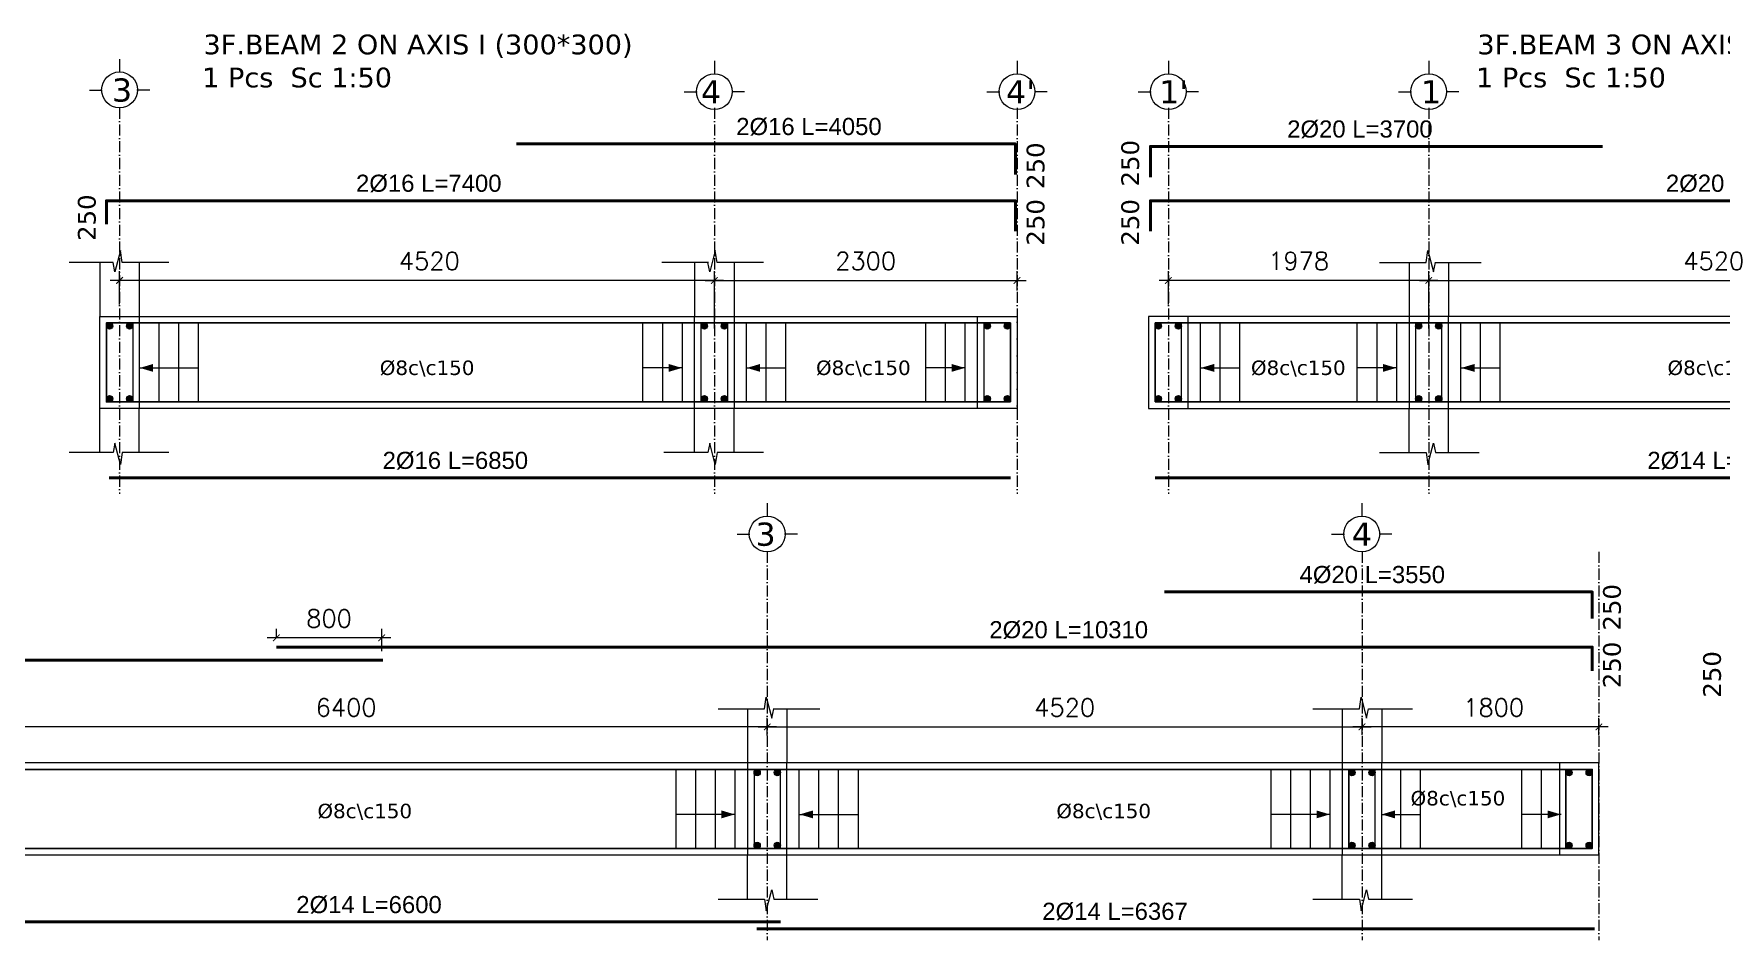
# Model space of a CAD drawing. Header units: inches. Extents: x -17020 to 43805, y -10194 to 123061.
# Drawn here: x 28406 to 29688, y 114294 to 114982 of the extents above; entities that cross this region are included whole.
import ezdxf

# ---------------------------------------------------------------- set-up
doc = ezdxf.new("R2010")
doc.units = ezdxf.units.IN
doc.header["$LTSCALE"] = 0.7
doc.header["$MEASUREMENT"] = 0
doc.linetypes.add('ACAD_ISO10W100', pattern=[18, 12, -3, 0, -3])
doc.layers.get('0').update_dxf_attribs({"lineweight": 13})
doc.layers.get('Defpoints').update_dxf_attribs({"lineweight": 5})
for name, color, linetype, lineweight in [('axis', 254, 'ACAD_ISO10W100', 9), ('BEAM FRAME', 5, 'Continuous', 18), ('COLUMN', 4, 'Continuous', 20), ('elevline', 30, 'Continuous', 20), ('FRAME 070', 5, 'Continuous', 60), ('hatch', 9, 'Continuous', 9), ('renforcment', 141, 'Continuous', 40), ('tex', 3, 'Continuous', 25), ('TEXT', 3, 'Continuous', 25), ('top rein. extension', 50, 'Continuous', 20), ('top renforcment', 7, 'Continuous', 40)]:
    doc.layers.add(name, color=color, linetype=linetype, lineweight=lineweight)
doc.styles.add('100', font='romans.shx', dxfattribs={"height": 13.5})
doc.styles.add('romanc', font='verdana.ttf', dxfattribs={"height": 250})
doc.styles.get("Standard").update_dxf_attribs({"font": 'arial.ttf', "height": 13})
doc.dimstyles.new('100', dxfattribs={"dimtxt": 13.5, "dimasz": 5, "dimexe": 7, "dimexo": 7, "dimgap": 8, "dimtad": 1, "dimdec": 0, "dimlfac": 10, "dimzin": 4, "dimdsep": 46, "dimtxsty": '100', "dimblk": 'ARCHTICK', "dimcen": 0.09, "dimdle": 7, "dimclrd": 1, "dimclre": 8, "dimclrt": 2, "dimadec": 0, "dimazin": 1, "dimtfac": 1, "dimtdec": 0, "dimtix": 1, "dimtofl": 0, "dimtmove": 0, "dimatfit": 3, "dimldrblk": 'ARCHTICK', "dimfxl": 0.18, "dimtolj": 1, "dimtzin": 0, "dimlwd": -1, "dimlwe": -1, "dimarcsym": 0})
doc.dimstyles.get("Standard").update_dxf_attribs({"dimtxt": 13, "dimasz": 5, "dimexe": 0.18, "dimexo": 0.0625, "dimgap": 6, "dimtad": 1, "dimdec": 0, "dimlfac": 10, "dimzin": 0, "dimdsep": 46, "dimtxsty": 'Standard', "dimblk": 'ARCHTICK', "dimcen": 0.09, "dimse1": 1, "dimse2": 1, "dimclrd": 1, "dimclre": 7, "dimclrt": 3, "dimadec": 0, "dimazin": 0, "dimtfac": 1, "dimtdec": 0, "dimtix": 1, "dimtofl": 0, "dimtmove": 0, "dimatfit": 3, "dimldrblk": 'ARCHTICK', "dimfxl": 1, "dimtolj": 1, "dimtzin": 0, "dimarcsym": 0})

# ---------------------------------------------------------------- blocks, each defined once
blk = doc.blocks.new('_ArchTick')
at = {"color": 0, "linetype": 'ByBlock', "lineweight": 0, "const_width": 0.15}
blk.add_lwpolyline([(-0.5, -0.5), (0.5, 0.5)], dxfattribs=at)
blk = doc.blocks.new('*D977')
at = {"color": 8, "transparency": 16777216}
for p, q in [((28471.2, 114776.5), (28471.2, 114801.7)), ((28923.2, 114758.2), (28923.2, 114801.7))]:
    blk.add_line(p, q, dxfattribs=at)
at = {"color": 1, "transparency": 16777216}
blk.add_line((28930.2, 114794.7), (28464.2, 114794.7), dxfattribs=at)
at = {"layer": 'Defpoints', "color": 0, "transparency": 16777216}
for p in [(28471.2, 114794.7), (28471.2, 114769.5), (28923.2, 114751.2)]:
    blk.add_point(p, dxfattribs=at)
at = {"color": 1, "transparency": 16777216, "xscale": 5, "yscale": 5, "zscale": 5, "rotation": 180}
blk.add_blockref('_ArchTick', (28471.2, 114794.7), dxfattribs=at)
at = {"color": 1, "transparency": 16777216, "xscale": 5, "yscale": 5, "zscale": 5}
blk.add_blockref('_ArchTick', (28923.2, 114794.7), dxfattribs=at)
at = {"color": 2, "transparency": 16777216, "insert": (28706.6, 114809.5), "char_height": 13.5, "attachment_point": 5, "style": '100'}
blk.add_mtext('\\A1;4520', dxfattribs=at)
blk = doc.blocks.new('*D978')
at = {"layer": 'Defpoints', "color": 0, "transparency": 16777216}
for p in [(28463.2, 114644.8, -37318.8), (28463.2, 114644.8), (29148.2, 114644.8, -13652.7)]:
    blk.add_point(p, dxfattribs=at)
at = {"layer": 'TEXT', "color": 3, "transparency": 16777216, "insert": (28726.4, 114657.8), "char_height": 13, "attachment_point": 5}
blk.add_mtext('\\A1;2%%C16 L=6850', dxfattribs=at)
blk = doc.blocks.new('*D979')
at = {"layer": 'Defpoints', "color": 0, "transparency": 16777216}
for p in [(28437.8, 114855.3, -440.4), (29177.8, 114855.3, 264.3), (29177.8, 114855.3)]:
    blk.add_point(p, dxfattribs=at)
at = {"layer": 'TEXT', "color": 3, "transparency": 16777216, "insert": (28706.2, 114868.3), "char_height": 13, "attachment_point": 5}
blk.add_mtext('\\A1;2%%C16 L=7400', dxfattribs=at)
blk = doc.blocks.new('*D980')
at = {"color": 8, "transparency": 16777216}
for p, q in [((28923.2, 114758.2), (28923.2, 114801.7)), ((29153.2, 114787), (29153.2, 114801.7))]:
    blk.add_line(p, q, dxfattribs=at)
at = {"color": 1, "transparency": 16777216}
blk.add_line((28916.2, 114794.7), (29160.2, 114794.7), dxfattribs=at)
at = {"layer": 'Defpoints', "color": 0, "transparency": 16777216}
for p in [(29153.2, 114794.7), (29153.2, 114780), (28923.2, 114751.2)]:
    blk.add_point(p, dxfattribs=at)
at = {"color": 1, "transparency": 16777216, "xscale": 5, "yscale": 5, "zscale": 5, "rotation": 180}
blk.add_blockref('_ArchTick', (28923.2, 114794.7), dxfattribs=at)
at = {"color": 1, "transparency": 16777216, "xscale": 5, "yscale": 5, "zscale": 5}
blk.add_blockref('_ArchTick', (29153.2, 114794.7), dxfattribs=at)
at = {"color": 2, "transparency": 16777216, "insert": (29038.2, 114809.5), "char_height": 13.5, "attachment_point": 5, "style": '100'}
blk.add_mtext('\\A1;2300', dxfattribs=at)
blk = doc.blocks.new('*D981')
at = {"color": 8, "transparency": 16777216}
for p, q in [((29466.1, 114758.2), (29466.1, 114801.7)), ((29918.1, 114776.5), (29918.1, 114801.7))]:
    blk.add_line(p, q, dxfattribs=at)
at = {"color": 1, "transparency": 16777216}
blk.add_line((29459.1, 114794.7), (29925.1, 114794.7), dxfattribs=at)
at = {"layer": 'Defpoints', "color": 0, "transparency": 16777216}
for p in [(29918.1, 114794.7), (29918.1, 114769.5), (29466.1, 114751.2)]:
    blk.add_point(p, dxfattribs=at)
at = {"color": 1, "transparency": 16777216, "xscale": 5, "yscale": 5, "zscale": 5, "rotation": 180}
blk.add_blockref('_ArchTick', (29466.1, 114794.7), dxfattribs=at)
at = {"color": 1, "transparency": 16777216, "xscale": 5, "yscale": 5, "zscale": 5}
blk.add_blockref('_ArchTick', (29918.1, 114794.7), dxfattribs=at)
at = {"color": 2, "transparency": 16777216, "insert": (29682.7, 114809.5), "char_height": 13.5, "attachment_point": 5, "style": '100'}
blk.add_mtext('\\A1;4520', dxfattribs=at)
blk = doc.blocks.new('*D982')
at = {"layer": 'Defpoints', "color": 0, "transparency": 16777216}
for p in [(29258.2, 114644.8, -13652.7), (29923.3, 114644.8, -37318.8), (29923.3, 114644.8)]:
    blk.add_point(p, dxfattribs=at)
at = {"layer": 'TEXT', "color": 3, "transparency": 16777216, "insert": (29687.5, 114657.8), "char_height": 13, "attachment_point": 5}
blk.add_mtext('\\A1;2%%C14 L=6650', dxfattribs=at)
blk = doc.blocks.new('*D983')
at = {"layer": 'Defpoints', "color": 0, "transparency": 16777216}
for p in [(29228.2, 114855.3, 264.3), (29228.2, 114855.3), (29953.3, 114855.3, -440.4)]:
    blk.add_point(p, dxfattribs=at)
at = {"layer": 'TEXT', "color": 3, "transparency": 16777216, "insert": (29701.6, 114868.3), "char_height": 13, "attachment_point": 5}
blk.add_mtext('\\A1;2%%C20 L=7250', dxfattribs=at)
blk = doc.blocks.new('*D984')
at = {"color": 8, "transparency": 16777216}
for p, q in [((29268.2, 114776.5), (29268.2, 114801.7)), ((29466.1, 114758.2), (29466.1, 114801.7))]:
    blk.add_line(p, q, dxfattribs=at)
at = {"color": 1, "transparency": 16777216}
blk.add_line((29473.1, 114794.7), (29261.2, 114794.7), dxfattribs=at)
at = {"layer": 'Defpoints', "color": 0, "transparency": 16777216}
for p in [(29268.2, 114794.7), (29268.2, 114769.5), (29466.1, 114751.2)]:
    blk.add_point(p, dxfattribs=at)
at = {"color": 1, "transparency": 16777216, "xscale": 5, "yscale": 5, "zscale": 5, "rotation": 180}
blk.add_blockref('_ArchTick', (29268.2, 114794.7), dxfattribs=at)
at = {"color": 1, "transparency": 16777216, "xscale": 5, "yscale": 5, "zscale": 5}
blk.add_blockref('_ArchTick', (29466.1, 114794.7), dxfattribs=at)
at = {"color": 2, "transparency": 16777216, "insert": (29367.2, 114809.5), "char_height": 13.5, "attachment_point": 5, "style": '100'}
blk.add_mtext('\\A1;1978', dxfattribs=at)
blk = doc.blocks.new('*D985')
at = {"layer": 'Defpoints', "color": 0, "transparency": 16777216}
for p in [(29228.2, 114896.5, 264.3), (29228.2, 114896.5), (29598.2, 114896.5, 136.2)]:
    blk.add_point(p, dxfattribs=at)
at = {"layer": 'TEXT', "color": 3, "transparency": 16777216, "insert": (29413.8, 114909.5), "char_height": 13, "attachment_point": 5}
blk.add_mtext('\\A1;2%%C20 L=3700', dxfattribs=at)
blk = doc.blocks.new('*D996')
at = {"layer": 'Defpoints', "color": 0, "transparency": 16777216}
for p in [(28772.8, 114898.3, -121), (29177.8, 114898.3, 264.3), (29177.8, 114898.3)]:
    blk.add_point(p, dxfattribs=at)
at = {"layer": 'TEXT', "color": 3, "transparency": 16777216, "insert": (28995.1, 114911.4), "char_height": 13, "attachment_point": 5}
blk.add_mtext('\\A1;2%%C16 L=4050', dxfattribs=at)
blk = doc.blocks.new('*D997')
at = {"layer": 'Defpoints', "color": 0, "transparency": 16777216}
for p in [(27651.4, 114506.2, -218.4), (27651.4, 114506.2), (28671.4, 114506.2, -167.8)]:
    blk.add_point(p, dxfattribs=at)
at = {"layer": 'TEXT', "color": 3, "transparency": 16777216, "insert": (28119.6, 114519.2), "char_height": 13, "attachment_point": 5}
blk.add_mtext('\\A1;2%%C20 L=10200', dxfattribs=at)
blk = doc.blocks.new('*D998')
at = {"color": 1, "transparency": 16777216}
blk.add_line((28956.4, 114455.6), (29422.4, 114455.6), dxfattribs=at)
at = {"color": 8, "transparency": 16777216}
for p, q in [((28963.4, 114449), (28963.4, 114462.6)), ((29415.4, 114449.6), (29415.4, 114462.6))]:
    blk.add_line(p, q, dxfattribs=at)
at = {"layer": 'Defpoints', "color": 0, "transparency": 16777216}
for p in [(29415.4, 114455.6), (28963.4, 114442), (29415.4, 114442.6)]:
    blk.add_point(p, dxfattribs=at)
at = {"color": 1, "transparency": 16777216, "xscale": 5, "yscale": 5, "zscale": 5, "rotation": 180}
blk.add_blockref('_ArchTick', (28963.4, 114455.6), dxfattribs=at)
at = {"color": 1, "transparency": 16777216, "xscale": 5, "yscale": 5, "zscale": 5}
blk.add_blockref('_ArchTick', (29415.4, 114455.6), dxfattribs=at)
at = {"color": 2, "transparency": 16777216, "insert": (29189.4, 114470.3), "char_height": 13.5, "attachment_point": 5, "style": '100'}
blk.add_mtext('\\A1;4520', dxfattribs=at)
blk = doc.blocks.new('*D999')
at = {"layer": 'Defpoints', "color": 0, "transparency": 16777216}
for p in [(28590.4, 114516.2, -157.8), (28590.4, 114516.2), (29621.4, 114516.2, -218.5)]:
    blk.add_point(p, dxfattribs=at)
at = {"layer": 'TEXT', "color": 3, "transparency": 16777216, "insert": (29192.5, 114529.2), "char_height": 13, "attachment_point": 5}
blk.add_mtext('\\A1;2%%C20 L=10310', dxfattribs=at)
blk = doc.blocks.new('*D1029')
at = {"color": 8, "transparency": 16777216}
for p, q in [((28590.4, 114523.2), (28590.4, 114530.2)), ((28670.4, 114513.2), (28670.4, 114530.2))]:
    blk.add_line(p, q, dxfattribs=at)
at = {"color": 1, "transparency": 16777216}
blk.add_line((28677.4, 114523.2), (28583.4, 114523.2), dxfattribs=at)
at = {"layer": 'Defpoints', "color": 0, "transparency": 16777216}
for p in [(28590.4, 114523.2), (28590.4, 114516.2), (28670.4, 114506.2)]:
    blk.add_point(p, dxfattribs=at)
at = {"color": 1, "transparency": 16777216, "xscale": 5, "yscale": 5, "zscale": 5, "rotation": 180}
blk.add_blockref('_ArchTick', (28590.4, 114523.2), dxfattribs=at)
at = {"color": 1, "transparency": 16777216, "xscale": 5, "yscale": 5, "zscale": 5}
blk.add_blockref('_ArchTick', (28670.4, 114523.2), dxfattribs=at)
at = {"color": 2, "transparency": 16777216, "insert": (28630.4, 114537.9), "char_height": 13.5, "attachment_point": 5, "style": '100'}
blk.add_mtext('\\A1;800', dxfattribs=at)
blk = doc.blocks.new('*D1000')
at = {"color": 1, "transparency": 16777216}
blk.add_line((28970.4, 114455.6), (28316.4, 114455.6), dxfattribs=at)
at = {"color": 8, "transparency": 16777216}
for p, q in [((28323.4, 114446.7), (28323.4, 114462.6)), ((28963.4, 114449), (28963.4, 114462.6))]:
    blk.add_line(p, q, dxfattribs=at)
at = {"layer": 'Defpoints', "color": 0, "transparency": 16777216}
for p in [(28323.4, 114455.6), (28323.4, 114439.7), (28963.4, 114442)]:
    blk.add_point(p, dxfattribs=at)
at = {"color": 1, "transparency": 16777216, "xscale": 5, "yscale": 5, "zscale": 5, "rotation": 180}
blk.add_blockref('_ArchTick', (28323.4, 114455.6), dxfattribs=at)
at = {"color": 1, "transparency": 16777216, "xscale": 5, "yscale": 5, "zscale": 5}
blk.add_blockref('_ArchTick', (28963.4, 114455.6), dxfattribs=at)
at = {"color": 2, "transparency": 16777216, "insert": (28643.4, 114470.3), "char_height": 13.5, "attachment_point": 5, "style": '100'}
blk.add_mtext('\\A1;6400', dxfattribs=at)
blk = doc.blocks.new('*D1003')
at = {"layer": 'Defpoints', "color": 0, "transparency": 16777216}
for p in [(29265.4, 114558.1, -209.5), (29620.4, 114558.1, -218.4), (29620.4, 114558.1)]:
    blk.add_point(p, dxfattribs=at)
at = {"layer": 'TEXT', "color": 3, "transparency": 16777216, "insert": (29423.2, 114571.1), "char_height": 13, "attachment_point": 5}
blk.add_mtext('\\A1;4%%C20 L=3550', dxfattribs=at)
blk = doc.blocks.new('*D1005')
at = {"layer": 'Defpoints', "color": 0, "transparency": 16777216}
for p in [(28313.4, 114307.4, -13652.7), (28973.4, 114307.4, -37100.9), (28973.4, 114307.4)]:
    blk.add_point(p, dxfattribs=at)
at = {"layer": 'TEXT', "color": 3, "transparency": 16777216, "insert": (28660.8, 114320.4), "char_height": 13, "attachment_point": 5}
blk.add_mtext('\\A1;2%%C14 L=6600', dxfattribs=at)
blk = doc.blocks.new('*D1006')
at = {"color": 1, "transparency": 16777216}
blk.add_line((29602.4, 114455.6), (29408.4, 114455.6), dxfattribs=at)
at = {"color": 8, "transparency": 16777216}
for p, q in [((29415.4, 114449.5), (29415.4, 114462.6)), ((29595.4, 114449.3), (29595.4, 114462.6))]:
    blk.add_line(p, q, dxfattribs=at)
at = {"layer": 'Defpoints', "color": 0, "transparency": 16777216}
for p in [(29415.4, 114455.6), (29415.4, 114442.5), (29595.4, 114442.3)]:
    blk.add_point(p, dxfattribs=at)
at = {"color": 1, "transparency": 16777216, "xscale": 5, "yscale": 5, "zscale": 5, "rotation": 180}
blk.add_blockref('_ArchTick', (29415.4, 114455.6), dxfattribs=at)
at = {"color": 1, "transparency": 16777216, "xscale": 5, "yscale": 5, "zscale": 5}
blk.add_blockref('_ArchTick', (29595.4, 114455.6), dxfattribs=at)
at = {"color": 2, "transparency": 16777216, "insert": (29515.4, 114470.3), "char_height": 13.5, "attachment_point": 5, "style": '100'}
blk.add_mtext('\\A1;1800', dxfattribs=at)
blk = doc.blocks.new('*D1008')
at = {"layer": 'Defpoints', "color": 0, "transparency": 16777216}
for p in [(28955.4, 114302.3, -13652.7), (29592.1, 114302.3, -37100.9), (29592.1, 114302.3)]:
    blk.add_point(p, dxfattribs=at)
at = {"layer": 'TEXT', "color": 3, "transparency": 16777216, "insert": (29227.7, 114315.3), "char_height": 13, "attachment_point": 5}
blk.add_mtext('\\A1;2%%C14 L=6367', dxfattribs=at)
blk = doc.blocks.new('*D1009')
at = {"layer": 'Defpoints', "color": 0, "transparency": 16777216}
for p in [(29670.4, 114506.2, -218.4), (29670.4, 114506.2), (30660.4, 114506.2, -167.8)]:
    blk.add_point(p, dxfattribs=at)
at = {"layer": 'TEXT', "color": 3, "transparency": 16777216, "insert": (30138.6, 114519.2), "char_height": 13, "attachment_point": 5}
blk.add_mtext('\\A1;2%%C16 L=9900', dxfattribs=at)

msp = doc.modelspace()

# ---------------------------------------------------------------- hatches: boundary and pattern name
at = {"layer": 'elevline'}
for points in [[(28465.99, 114760.05, 1), (28461.23, 114760.05, 1)], [(28476.48, 114760.05, -1), (28481.23, 114760.05, -1)], [(28917.99, 114760.05, 1), (28913.23, 114760.05, 1)], [(28928.48, 114760.05, -1), (28933.23, 114760.05, -1)], [(29133, 114760.05, 1), (29128.24, 114760.05, 1)], [(29143.49, 114760.05, -1), (29148.24, 114760.05, -1)], [(29263, 114760.05, 1), (29258.24, 114760.05, 1)], [(29273.49, 114760.05, -1), (29278.24, 114760.05, -1)], [(29460.85, 114760.05, 1), (29456.09, 114760.05, 1)], [(29471.34, 114760.05, -1), (29476.09, 114760.05, -1)], [(28465.99, 114704.81, -1), (28461.23, 114704.81, -1)], [(28476.48, 114704.81, 1), (28481.23, 114704.81, 1)], [(28917.99, 114704.81, -1), (28913.23, 114704.81, -1)], [(28928.48, 114704.81, 1), (28933.23, 114704.81, 1)], [(29133, 114704.81, -1), (29128.24, 114704.81, -1)], [(29143.49, 114704.81, 1), (29148.24, 114704.81, 1)], [(29263, 114704.81, -1), (29258.24, 114704.81, -1)], [(29273.49, 114704.81, 1), (29278.24, 114704.81, 1)], [(29460.85, 114704.81, -1), (29456.09, 114704.81, -1)], [(29471.34, 114704.81, 1), (29476.09, 114704.81, 1)], [(28958.14, 114420.92, 1), (28953.38, 114420.92, 1)], [(28968.63, 114420.92, -1), (28973.38, 114420.92, -1)], [(29410.14, 114420.92, 1), (29405.38, 114420.92, 1)], [(29420.63, 114420.92, -1), (29425.38, 114420.92, -1)], [(29575.14, 114420.92, 1), (29570.38, 114420.92, 1)], [(29585.63, 114420.92, -1), (29590.38, 114420.92, -1)], [(28958.14, 114365.67, -1), (28953.38, 114365.67, -1)], [(28968.63, 114365.67, 1), (28973.38, 114365.67, 1)], [(29410.14, 114365.67, -1), (29405.38, 114365.67, -1)], [(29420.63, 114365.67, 1), (29425.38, 114365.67, 1)], [(29575.14, 114365.67, -1), (29570.38, 114365.67, -1)], [(29585.63, 114365.67, 1), (29590.38, 114365.67, 1)]]:
    msp.add_hatch(color=256, dxfattribs=at).paths.add_polyline_path(points)

# ---------------------------------------------------------------- linework, layer by layer
at = {"layer": 'axis'}
for p, q in [((28471.23, 114925.84), (28471.23, 114632.69)), ((28923.23, 114925.84), (28923.23, 114632.69)), ((29153.24, 114925.84), (29153.24, 114632.69)), ((29153.24, 114925.84), (29153.24, 114632.69)), ((29268.24, 114925.84), (29268.24, 114632.69)), ((29268.24, 114925.84), (29268.24, 114632.69)), ((29466.09, 114925.84), (29466.09, 114632.69)), ((28963.38, 114588.49), (28963.38, 114293.56)), ((29415.38, 114588.49), (29415.38, 114293.56)), ((29595.38, 114588.49), (29595.38, 114293.56))]:
    msp.add_line(p, q, dxfattribs=at)
at = {"layer": 'BEAM FRAME', "elevation": 217.91}
for points in [[(29153.24, 114697.43), (28456.23, 114697.43), (28456.23, 114767.43), (29153.24, 114767.43)], [(29253.24, 114697.43), (29933.09, 114697.43), (29933.09, 114767.43), (29253.24, 114767.43)], [(27676.38, 114358.3), (29595.38, 114358.3), (29595.38, 114428.3), (27676.38, 114428.3)]]:
    msp.add_lwpolyline(points, close=True, dxfattribs=at)
at = {"layer": 'COLUMN', "lineweight": 20}
for p, q in [((28456.23, 114808.36, 217.91), (28456.23, 114767.43, 217.91)), ((28486.23, 114808.36, 217.91), (28486.23, 114767.43, 217.91)), ((28908.23, 114808.36, 217.91), (28908.23, 114767.43, 217.91)), ((28938.23, 114808.36, 217.91), (28938.23, 114767.43, 217.91)), ((29451.09, 114808.36, 217.91), (29451.09, 114767.43, 217.91)), ((29481.09, 114808.36, 217.91), (29481.09, 114767.43, 217.91)), ((28456.23, 114664, 217.91), (28456.23, 114697.43, 217.91)), ((28486.23, 114664, 217.91), (28486.23, 114697.43, 217.91)), ((28908.23, 114664, 217.91), (28908.23, 114697.43, 217.91)), ((28938.23, 114664, 217.91), (28938.23, 114697.43, 217.91)), ((29451.09, 114664, 217.91), (29451.09, 114697.43, 217.91)), ((29481.09, 114664, 217.91), (29481.09, 114697.43, 217.91)), ((28948.38, 114469.22, 217.91), (28948.38, 114428.3, 217.91)), ((28978.38, 114469.22, 217.91), (28978.38, 114428.3, 217.91)), ((29400.38, 114469.22, 217.91), (29400.38, 114428.3, 217.91)), ((29430.38, 114469.22, 217.91), (29430.38, 114428.3, 217.91)), ((28948.38, 114324.87, 217.91), (28948.38, 114358.3, 217.91)), ((28978.38, 114324.87, 217.91), (28978.38, 114358.3, 217.91)), ((29400.38, 114324.87, 217.91), (29400.38, 114358.3, 217.91)), ((29430.38, 114324.87, 217.91), (29430.38, 114358.3, 217.91))]:
    msp.add_line(p, q, dxfattribs=at)
at = {"layer": 'elevline'}
for p, q in [((28501.23, 114702.43), (28501.23, 114762.43)), ((28516.23, 114702.43), (28516.23, 114762.43)), ((28531.23, 114702.43), (28531.23, 114762.43)), ((28868.96, 114702.43), (28868.96, 114762.43)), ((28883.96, 114702.43), (28883.96, 114762.43)), ((28898.92, 114702.43), (28898.92, 114762.43)), ((28947.54, 114702.43), (28947.54, 114762.43)), ((28962.5, 114702.43), (28962.5, 114762.43)), ((28977.5, 114702.43), (28977.5, 114762.43)), ((29083.97, 114702.43), (29083.97, 114762.43)), ((29098.97, 114702.43), (29098.97, 114762.43)), ((29113.93, 114702.43), (29113.93, 114762.43)), ((29292.56, 114702.43), (29292.56, 114762.43)), ((29307.52, 114702.43), (29307.52, 114762.43)), ((29322.52, 114702.43), (29322.52, 114762.43)), ((29411.82, 114702.43), (29411.82, 114762.43)), ((29426.82, 114702.43), (29426.82, 114762.43)), ((29441.78, 114702.43), (29441.78, 114762.43)), ((29490.41, 114702.43), (29490.41, 114762.43)), ((29505.37, 114702.43), (29505.37, 114762.43)), ((29520.37, 114702.43), (29520.37, 114762.43)), ((28894.11, 114363.3), (28894.11, 114423.3)), ((28909.11, 114363.3), (28909.11, 114423.3)), ((28924.11, 114363.3), (28924.11, 114423.3)), ((28939.07, 114363.3), (28939.07, 114423.3)), ((28987.69, 114363.3), (28987.69, 114423.3)), ((29002.65, 114363.3), (29002.65, 114423.3)), ((29017.65, 114363.3), (29017.65, 114423.3)), ((29032.65, 114363.3), (29032.65, 114423.3)), ((29346.31, 114363.3), (29346.31, 114423.3)), ((29361.31, 114363.3), (29361.31, 114423.3)), ((29376.31, 114363.3), (29376.31, 114423.3)), ((29391.27, 114363.3), (29391.27, 114423.3)), ((29405.34, 114363.3), (29405.34, 114423.3)), ((29444.88, 114363.3), (29444.88, 114423.3)), ((29459.88, 114363.3), (29459.88, 114423.3)), ((29536.88, 114363.3), (29536.88, 114423.3)), ((29551.88, 114363.3), (29551.88, 114423.3)), ((29570.34, 114363.3), (29570.34, 114423.3))]:
    msp.add_line(p, q, dxfattribs=at)
for centre in [(28463.61, 114760.05), (28478.85, 114760.05), (28915.61, 114760.05), (28930.85, 114760.05), (29130.62, 114760.05), (29145.87, 114760.05), (29260.62, 114760.05), (29275.87, 114760.05), (29458.47, 114760.05), (29473.72, 114760.05), (28463.61, 114704.81), (28478.85, 114704.81), (28915.61, 114704.81), (28930.85, 114704.81), (29130.62, 114704.81), (29145.87, 114704.81), (29260.62, 114704.81), (29275.87, 114704.81), (29458.47, 114704.81), (29473.72, 114704.81), (28955.76, 114420.92), (28971, 114420.92), (29407.76, 114420.92), (29423, 114420.92), (29572.76, 114420.92), (29588, 114420.92), (28955.76, 114365.67), (28971, 114365.67), (29407.76, 114365.67), (29423, 114365.67), (29572.76, 114365.67), (29588, 114365.67)]:
    msp.add_circle(centre, 2.38, dxfattribs=at)
at = {"layer": 'FRAME 070', "lineweight": 20}
for p, q in [((28471.92, 114817.36, 217.91), (28467.73, 114801.28, 217.91)), ((28473.27, 114808.36, 217.91), (28471.92, 114817.36, 217.91)), ((28923.92, 114817.36, 217.91), (28919.73, 114801.28, 217.91)), ((28925.27, 114808.36, 217.91), (28923.92, 114817.36, 217.91)), ((29464.06, 114808.36, 217.91), (29465.41, 114817.36, 217.91)), ((29465.41, 114817.36, 217.91), (29469.59, 114801.28, 217.91)), ((28466.23, 114808.36, 217.91), (28432.84, 114808.36, 217.91)), ((28467.73, 114801.28, 217.91), (28466.23, 114808.36, 217.91)), ((28508.62, 114808.36, 217.91), (28473.27, 114808.36, 217.91)), ((28918.7, 114808.36, 217.91), (28883.35, 114808.36, 217.91)), ((28919.73, 114801.28, 217.91), (28918.23, 114808.36, 217.91)), ((28960.62, 114808.36, 217.91), (28925.27, 114808.36, 217.91)), ((29428.7, 114808.36, 217.91), (29464.06, 114808.36, 217.91)), ((29469.59, 114801.28, 217.91), (29471.1, 114808.36, 217.91)), ((29470.62, 114808.36, 217.91), (29505.98, 114808.36, 217.91)), ((28467.73, 114671.08, 217.91), (28466.23, 114664, 217.91)), ((28471.92, 114655, 217.91), (28467.73, 114671.08, 217.91)), ((28919.73, 114671.08, 217.91), (28918.23, 114664, 217.91)), ((28923.92, 114655, 217.91), (28919.73, 114671.08, 217.91)), ((29465.41, 114655, 217.91), (29469.59, 114671.08, 217.91)), ((29469.59, 114671.08, 217.91), (29471.1, 114664, 217.91)), ((28466.23, 114664, 217.91), (28432.84, 114664, 217.91)), ((28473.27, 114664, 217.91), (28471.92, 114655, 217.91)), ((28508.62, 114664, 217.91), (28473.27, 114664, 217.91)), ((28918.23, 114664, 217.91), (28884.84, 114664, 217.91)), ((28925.27, 114664, 217.91), (28923.92, 114655, 217.91)), ((28960.62, 114664, 217.91), (28925.27, 114664, 217.91)), ((29428.7, 114664, 217.91), (29464.06, 114664, 217.91)), ((29464.06, 114664, 217.91), (29465.41, 114655, 217.91)), ((29471.1, 114664, 217.91), (29504.49, 114664, 217.91)), ((28961.35, 114469.22, 217.91), (28962.7, 114478.22, 217.91)), ((28962.7, 114478.22, 217.91), (28966.88, 114462.15, 217.91)), ((29413.35, 114469.22, 217.91), (29414.7, 114478.22, 217.91)), ((29414.7, 114478.22, 217.91), (29418.88, 114462.15, 217.91)), ((28925.99, 114469.22, 217.91), (28961.35, 114469.22, 217.91)), ((28966.88, 114462.15, 217.91), (28968.39, 114469.22, 217.91)), ((28967.91, 114469.22, 217.91), (29003.27, 114469.22, 217.91)), ((29377.99, 114469.22, 217.91), (29413.35, 114469.22, 217.91)), ((29418.88, 114462.15, 217.91), (29420.39, 114469.22, 217.91)), ((29420.39, 114469.22, 217.91), (29453.78, 114469.22, 217.91)), ((28925.99, 114324.87, 217.91), (28961.35, 114324.87, 217.91)), ((28961.35, 114324.87, 217.91), (28962.7, 114315.87, 217.91)), ((28962.7, 114315.87, 217.91), (28966.88, 114331.94, 217.91)), ((28966.88, 114331.94, 217.91), (28968.39, 114324.87, 217.91)), ((28968.39, 114324.87, 217.91), (29001.78, 114324.87, 217.91)), ((29377.99, 114324.87, 217.91), (29413.35, 114324.87, 217.91)), ((29413.35, 114324.87, 217.91), (29414.7, 114315.87, 217.91)), ((29414.7, 114315.87, 217.91), (29418.88, 114331.94, 217.91)), ((29418.88, 114331.94, 217.91), (29420.39, 114324.87, 217.91)), ((29420.39, 114324.87, 217.91), (29453.78, 114324.87, 217.91))]:
    msp.add_line(p, q, dxfattribs=at)
at = {"layer": 'FRAME 070', "lineweight": 15}
for points in [[(28486.23, 114697.43), (28456.23, 114697.43), (28456.23, 114767.43), (28486.23, 114767.43)], [(28938.23, 114697.43), (28908.23, 114697.43), (28908.23, 114767.43), (28938.23, 114767.43)], [(29153.24, 114697.43), (29123.24, 114697.43), (29123.24, 114767.43), (29153.24, 114767.43)], [(29253.24, 114697.43), (29283.24, 114697.43), (29283.24, 114767.43), (29253.24, 114767.43)], [(29451.09, 114697.43), (29481.09, 114697.43), (29481.09, 114767.43), (29451.09, 114767.43)], [(28948.38, 114358.3), (28978.38, 114358.3), (28978.38, 114428.3), (28948.38, 114428.3)], [(29400.38, 114358.3), (29430.38, 114358.3), (29430.38, 114428.3), (29400.38, 114428.3)], [(29565.38, 114358.3), (29595.38, 114358.3), (29595.38, 114428.3), (29565.38, 114428.3)]]:
    msp.add_lwpolyline(points, close=True, dxfattribs=at)
at = {"layer": 'hatch'}
for p, q in [((28471.23, 114962.82), (28471.23, 114953.08)), ((28923.23, 114961.45), (28923.23, 114951.72)), ((29153.24, 114961.45), (29153.24, 114951.72)), ((29268.24, 114961.45), (29268.24, 114951.72)), ((29466.09, 114961.45), (29466.09, 114951.72)), ((28448.31, 114939.34), (28458.04, 114939.34)), ((28494.16, 114939.34), (28484.42, 114939.34)), ((28900.31, 114937.98), (28910.04, 114937.98)), ((28946.16, 114937.98), (28936.42, 114937.98)), ((29130.32, 114937.98), (29140.06, 114937.98)), ((29176.17, 114937.98), (29166.43, 114937.98)), ((29245.32, 114937.98), (29255.06, 114937.98)), ((29291.17, 114937.98), (29281.43, 114937.98)), ((29443.17, 114937.98), (29452.91, 114937.98)), ((29489.02, 114937.98), (29479.28, 114937.98)), ((28963.38, 114625.46), (28963.38, 114615.73)), ((29415.18, 114625.46), (29415.18, 114615.73)), ((28940.46, 114601.98), (28950.19, 114601.98)), ((28986.31, 114601.98), (28976.57, 114601.98)), ((29392.26, 114601.98), (29401.99, 114601.98)), ((29438.11, 114601.98), (29428.37, 114601.98))]:
    msp.add_line(p, q, dxfattribs=at)
for centre in [(28471.23, 114939.46), (28923.23, 114938.1), (29153.24, 114938.1), (29268.24, 114938.1), (29466.09, 114938.1), (28963.38, 114602.11), (29415.18, 114602.11)]:
    msp.add_circle(centre, 13.62, dxfattribs=at)
at = {"layer": 'renforcment', "lineweight": -2, "elevation": 217.91}
for points in [[(29148.24, 114702.43), (28461.23, 114702.43), (28461.23, 114762.43), (29148.24, 114762.43)], [(29258.24, 114702.43), (29928.09, 114702.43), (29928.09, 114762.43), (29258.24, 114762.43)], [(27681.38, 114363.3), (29590.38, 114363.3), (29590.38, 114423.3), (27681.38, 114423.3)]]:
    msp.add_lwpolyline(points, close=True, dxfattribs=at)
at = {"layer": 'top rein. extension'}
for p, q in [((28486.27, 114728.27), (28531.23, 114728.27)), ((28898.92, 114728.27), (28868.96, 114728.27)), ((28947.54, 114728.27), (28977.5, 114728.27)), ((29113.93, 114728.27), (29083.97, 114728.27)), ((29292.56, 114728.27), (29322.52, 114728.27)), ((29441.78, 114728.27), (29411.82, 114728.27)), ((29490.41, 114728.27), (29520.37, 114728.27)), ((28939.07, 114389.13), (28894.11, 114389.13)), ((28987.69, 114389.13), (29032.65, 114389.13)), ((29391.27, 114389.13), (29346.31, 114389.13)), ((29429.92, 114389.13), (29459.88, 114389.13)), ((29566.84, 114389.13), (29536.88, 114389.13))]:
    msp.add_line(p, q, dxfattribs=at)
for points in [[(28496.75, 114731.27), (28486.62, 114728.27), (28496.75, 114725.27)], [(28888.45, 114731.27), (28898.57, 114728.27), (28888.45, 114725.27)], [(28958.02, 114731.27), (28947.89, 114728.27), (28958.02, 114725.27)], [(29103.46, 114731.27), (29113.59, 114728.27), (29103.46, 114725.27)], [(29303.03, 114731.27), (29292.9, 114728.27), (29303.03, 114725.27)], [(29431.31, 114731.27), (29441.43, 114728.27), (29431.31, 114725.27)], [(29500.88, 114731.27), (29490.75, 114728.27), (29500.88, 114725.27)], [(28928.6, 114392.13), (28938.72, 114389.13), (28928.6, 114386.13)], [(28998.17, 114392.13), (28988.04, 114389.13), (28998.17, 114386.13)], [(29380.8, 114392.13), (29390.92, 114389.13), (29380.8, 114386.13)], [(29440.39, 114392.13), (29430.27, 114389.13), (29440.39, 114386.13)], [(29556.37, 114392.13), (29566.49, 114389.13), (29556.37, 114386.13)]]:
    msp.add_solid(points, dxfattribs=at)
at = {"layer": 'top renforcment'}
for p, q in [((28463.23, 114644.77, -217.91), (29148.24, 114644.77)), ((29923.29, 114644.77, -217.91), (29258.24, 114644.77)), ((28973.38, 114307.42), (28313.38, 114307.42)), ((29592.08, 114302.3), (28955.38, 114302.3))]:
    msp.add_line(p, q, dxfattribs=at)
for points in [[(29151.94, 114875.08), (29151.94, 114898.35), (28772.83, 114898.35)], [(29254.54, 114873.25), (29254.54, 114896.53), (29598.24, 114896.53)], [(29151.94, 114832.03), (29151.94, 114855.3), (28461.23, 114855.3), (28461.23, 114837.41)], [(29254.54, 114832.03), (29254.54, 114855.3), (29928.09, 114855.3), (29928.09, 114837.41)], [(29590.38, 114537.81), (29590.38, 114558.08), (29265.38, 114558.08)], [(28590.35, 114516.17), (29590.38, 114516.17), (29590.38, 114498.28)], [(27681.38, 114485.9), (27681.38, 114506.17), (28671.35, 114506.17)]]:
    msp.add_lwpolyline(points, dxfattribs=at)
at = {"layer": 'top renforcment', "lineweight": 15}
for points in [[(28481.23, 114702.43), (28461.23, 114702.43), (28461.23, 114762.43), (28481.23, 114762.43)], [(28933.23, 114702.43), (28913.23, 114702.43), (28913.23, 114762.43), (28933.23, 114762.43)], [(29148.24, 114702.43), (29128.24, 114702.43), (29128.24, 114762.43), (29148.24, 114762.43)], [(29258.24, 114702.43), (29278.24, 114702.43), (29278.24, 114762.43), (29258.24, 114762.43)], [(29456.09, 114702.43), (29476.09, 114702.43), (29476.09, 114762.43), (29456.09, 114762.43)], [(28953.38, 114363.3), (28973.38, 114363.3), (28973.38, 114423.3), (28953.38, 114423.3)], [(29405.38, 114363.3), (29425.38, 114363.3), (29425.38, 114423.3), (29405.38, 114423.3)], [(29570.38, 114363.3), (29590.38, 114363.3), (29590.38, 114423.3), (29570.38, 114423.3)]]:
    msp.add_lwpolyline(points, close=True, dxfattribs=at)

# ---------------------------------------------------------------- texts
at = {"layer": 'tex', "style": 'romanc'}
for p in [(28668.95, 114722.9, -33436.19), (29000.47, 114722.9, -33436.19), (29330.99, 114722.9, -33436.19), (29647.51, 114722.9, -33436.19), (29452.28, 114395.95, -33436.19), (28621.57, 114386.23, -33436.19), (29183.1, 114386.23, -33436.19)]:
    msp.add_text('%%C8c\\c150', height=11, dxfattribs=at).set_placement(p)
at = {"layer": 'TEXT', "style": 'romanc'}
for s, height, p in [('3F.BEAM 2 ON AXIS I (300*300)', 15, (28535, 114966.46)), ('3F.BEAM 3 ON AXIS H (500*300)', 15, (29503.06, 114966.46)), ('1 Pcs  Sc 1:50 ', 15, (28533.98, 114941.36)), ('1 Pcs  Sc 1:50 ', 15, (29502.04, 114941.36)), ('3', 17.6, (28465.4, 114930.54)), ('4', 17.6, (28913.06, 114929.18)), ("4'", 17.6, (29144.86, 114929.18)), ("1'", 17.6, (29261.22, 114929.18)), ('1', 17.6, (29460.17, 114929.18)), ('3', 17.6, (28954.44, 114593.19)), ('4', 17.6, (29407.58, 114593.18))]:
    msp.add_text(s, height=height, dxfattribs=at).set_placement(p)
for p in [(29245.96, 114866.08, -72739.24), (29174.03, 114864.2, -72739.24), (28453.06, 114824.71, -73392.95), (29174.03, 114821.15, -72739.24), (29245.96, 114821.15, -72739.24), (29612.06, 114528.75, -73175.05), (29612.06, 114484.99, -73175.05), (29688.1, 114477.81, -72739.24)]:
    msp.add_text('250', height=13.5, rotation=90, dxfattribs=at).set_placement(p)

# ---------------------------------------------------------------- dimensions: what is measured, and where the dimension line sits
for base, p1, p2, picture, middle in [((28471.23, 114794.73), (28923.23, 114751.17), (28471.23, 114769.52), '*D977', (28706.58, 114794.73)), ((29268.2449, 114794.7264), (29466.0944, 114751.1682), (29268.2449, 114769.5249), '*D984', (29367.1697, 114794.7264)), ((28323.38, 114455.59), (28963.38, 114442), (28323.38, 114439.68), '*D1000', (28643.38, 114455.59)), ((29415.38, 114455.59), (29595.38, 114442.27), (29415.38, 114442.48), '*D1006', (29515.38, 114455.59))]:
    dim = msp.add_linear_dim(base=base, p1=p1, p2=p2, angle=180, dimstyle='100')
    dim.commit()
    dim.dimension.update_dxf_attribs({"geometry": picture, "text_midpoint": middle, "dimtype": 160})
for base, p1, p2, picture, middle in [((29153.24, 114794.73), (28923.23, 114751.17), (29153.24, 114780.02), '*D980', (29038.24, 114794.73)), ((29918.09, 114794.73), (29466.09, 114751.17), (29918.09, 114769.52), '*D981', (29682.75, 114794.73)), ((29415.38, 114455.59), (28963.38, 114442), (29415.38, 114442.6), '*D998', (29189.38, 114455.59))]:
    dim = msp.add_linear_dim(base=base, p1=p1, p2=p2, dimstyle='100')
    dim.commit()
    dim.dimension.update_dxf_attribs({"geometry": picture, "text_midpoint": middle, "dimtype": 160})
dim = msp.add_linear_dim(base=(28590.35, 114523.17), p1=(28670.35, 114506.17), p2=(28590.35, 114516.17), dimstyle='100')
dim.commit()
dim.dimension.update_dxf_attribs({"geometry": '*D1029', "text_midpoint": (28630.35, 114537.92)})
at = {"layer": 'TEXT'}
for base, p1, p2, angle, text, picture, middle in [((29177.84, 114898.35), (28772.83, 114898.35, -120.99), (29177.84, 114898.35, 264.29), 0, '2%%C16 L=<>', '*D996', (28995.15, 114898.35)), ((29228.24, 114896.53), (29598.24, 114896.53, 136.17), (29228.24, 114896.53, 264.29), 180, '2%%C20 L=<>', '*D985', (29413.83, 114896.53)), ((29177.84, 114855.3), (28437.83, 114855.3, -440.37), (29177.84, 114855.3, 264.29), 0, '2%%C16 L=<>', '*D979', (28706.25, 114855.3)), ((29228.2449, 114855.3042), (29953.2944, 114855.3042, -440.3669), (29228.2449, 114855.3042, 264.294), 180, '2%%C20 L=<>', '*D983', (29701.6421, 114855.3042)), ((28463.23, 114644.77, 12366.96), (29148.24, 114644.77, -1285.72), (28463.23, 114644.77, -24951.83), 180, '2%%C16 L=<>', '*D978', (28726.42, 114644.77, 12366.96)), ((29923.2937, 114644.7749, 12366.9612), (29258.2449, 114644.7749, -1285.7206), (29923.2937, 114644.7749, -24951.8283), 0, '2%%C14 L=<>', '*D982', (29687.495, 114644.7749, 12366.9612)), ((29620.38, 114558.08), (29265.38, 114558.08, -209.54), (29620.38, 114558.08, -218.39), 0, '4%%C20 L=<>', '*D1003', (29423.24, 114558.08)), ((28590.35, 114516.17), (29621.38, 114516.17, -218.54), (28590.35, 114516.17, -157.78), 180, '2%%C20 L=<>', '*D999', (29192.5, 114516.17)), ((27651.38, 114506.17), (28671.35, 114506.17, -167.76), (27651.38, 114506.17, -218.39), 180, '2%%C20 L=<>', '*D997', (28119.64, 114506.17)), ((29670.38, 114506.17), (30660.35, 114506.17, -167.76), (29670.38, 114506.17, -218.39), 180, '2%%C16 L=<>', '*D1009', (30138.64, 114506.17)), ((28973.38, 114307.42, 12366.96), (28313.38, 114307.42, -1285.72), (28973.38, 114307.42, -24733.92), 0, '2%%C14 L=<>', '*D1005', (28660.77, 114307.42, 12366.96)), ((29592.08, 114302.3, 12366.96), (28955.38, 114302.3, -1285.72), (29592.08, 114302.3, -24733.92), 0, '2%%C14 L=<>', '*D1008', (29227.68, 114302.3, 12366.96))]:
    dim = msp.add_linear_dim(base=base, p1=p1, p2=p2, angle=angle, text=text, dimstyle='Standard', override={"dimsd1": 1, "dimsd2": 1, "dimfxl": 0.1, "dimfxlon": 1}, dxfattribs=at)
    dim.commit()
    dim.dimension.update_dxf_attribs({"geometry": picture, "text_midpoint": middle, "dimtype": 161})

doc.saveas('drawing.dxf')
